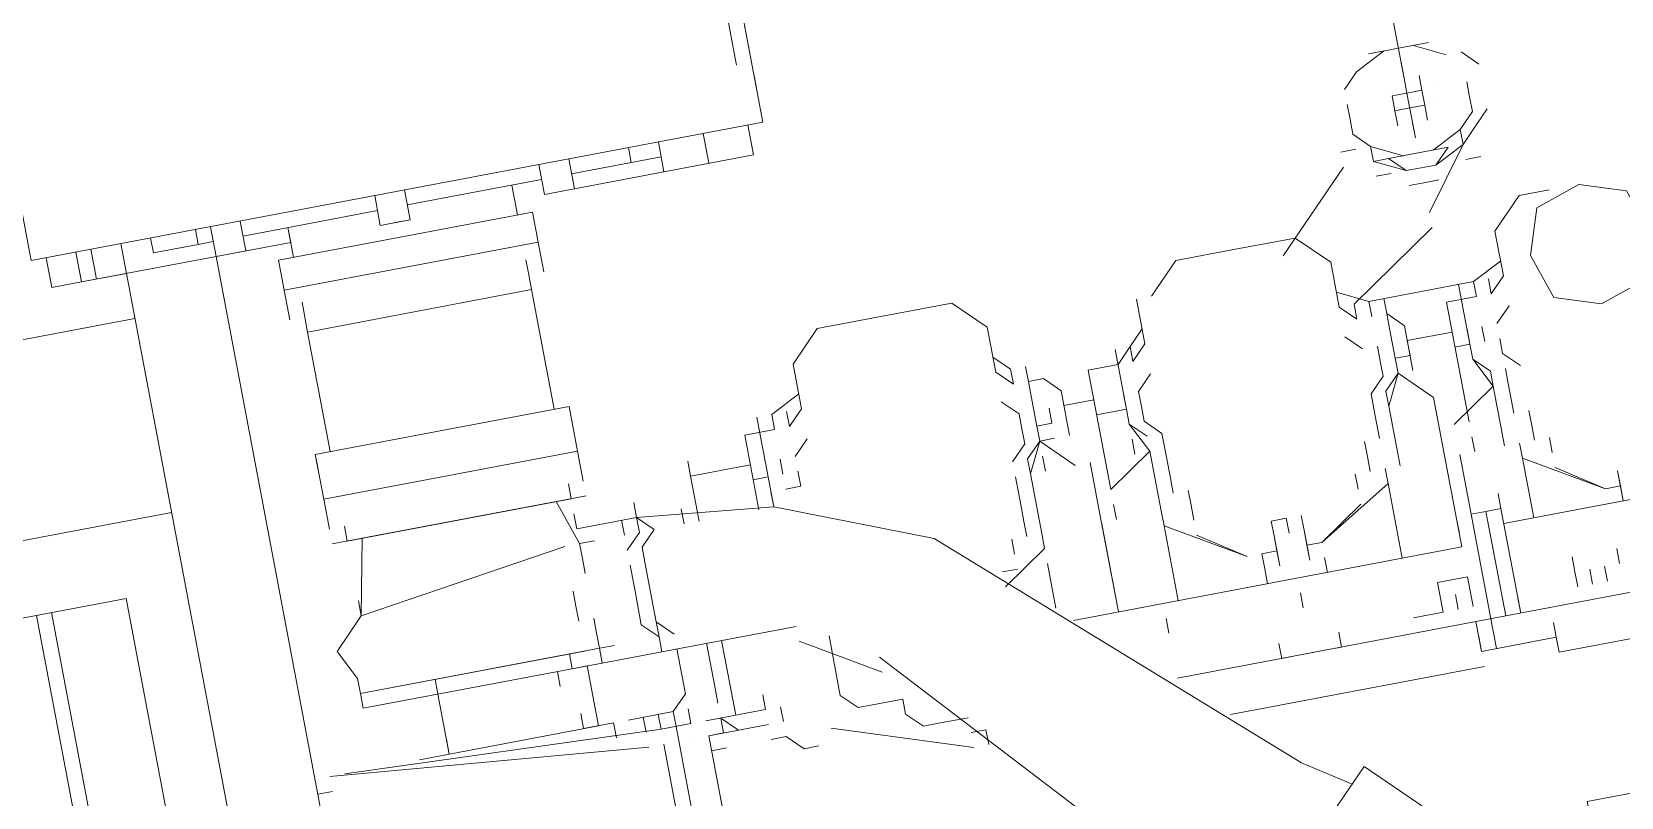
# Model space of a CAD drawing. Extents: x 407440 to 411585, y 6041728 to 6045069.
# Drawn here: x 410366.15 to 410372.16, y 6044269.4 to 6044272.29 of the extents above; entities that cross this region are included whole.
import ezdxf

# ---------------------------------------------------------------- set-up
doc = ezdxf.new("R2010")
doc.units = 0
doc.header["$LTSCALE"] = 5
doc.linetypes.add('foc-TIELINE', pattern=[1.875, 1.25, -0.625])
doc.layers.add('P-PROPOSED-EXISTING-H', color=59, linetype='Continuous')
doc.layers.add('T-TIE', color=201, linetype='foc-TIELINE')

# ---------------------------------------------------------------- blocks, each defined once
blk = doc.blocks.new('P-RIG-877')
at = {"layer": 'T-TIE', "linetype": 'ByBlock', "lineweight": 5}
for points in [[(-2.4798, -21.7445), (-2.4913, -21.7445), (-2.4913, -21.7904), (-2.4913, -22.3071), (-2.4913, -22.8467), (-2.4913, -23.0992)], [(-2.5602, -22.353), (-2.5602, -22.7892), (-2.5602, -22.8352)], [(-2.4569, -22.6056), (-2.4569, -22.8122), (-2.4684, -22.8122), (-2.4798, -22.8122)], [(-2.2273, -23.0763), (-2.2158, -23.0763), (-2.2273, -23.0763), (-2.2617, -23.1107), (-2.3995, -22.9729), (-2.365, -22.9385), (-2.3535, -22.927), (-2.3535, -22.9041), (-2.3421, -22.9041), (-2.3421, -22.8696), (-2.3306, -22.8696), (-2.3306, -22.8122), (-2.3421, -22.8122), (-2.3421, -22.6056), (-2.3535, -22.6056)], [(-2.8013, -22.7548), (-2.8013, -22.7778), (-2.7783, -22.8007), (-2.7439, -22.8007), (-2.7324, -22.8122), (-2.7439, -22.8122)], [(-2.6176, -22.8122), (-2.6061, -22.8122), (-2.5717, -22.7548), (-2.5946, -22.7892)], [(-2.5143, -22.7548), (-2.5258, -22.7548)], [(-2.5143, -22.7663), (-2.5028, -22.7663)], [(-2.5028, -22.7778), (-2.5143, -22.7778)], [(-2.8817, -22.8007), (-2.8702, -22.8007), (-2.8587, -22.8122), (-2.8472, -22.8122), (-2.8587, -22.8007), (-2.8702, -22.7892)], [(-2.6176, -22.7892), (-2.6061, -22.7892)], [(-2.5258, -22.7892), (-2.5143, -22.7892), (-2.5028, -22.7892)], [(-2.8817, -22.8007), (-2.8817, -22.8007)], [(-2.8587, -22.8122), (-2.8702, -22.8007)], [(-2.8587, -22.8007), (-2.8472, -22.8122), (-2.8357, -22.8352), (-2.8357, -22.8467), (-2.8357, -22.8581), (-2.8472, -22.8811), (-2.8472, -22.8696), (-2.8357, -22.8581), (-2.8472, -22.8696), (-2.8472, -22.8467), (-2.8472, -22.8237), (-2.8357, -22.8352), (-2.8472, -22.8237)], [(-2.7439, -22.8237), (-2.7554, -22.8007)], [(-2.7554, -22.8007), (-2.7554, -22.8007)], [(-2.7209, -22.8007), (-2.7095, -22.8122)], [(-2.698, -22.8122), (-2.6865, -22.8122), (-2.675, -22.8007)], [(-2.6406, -22.8007), (-2.6291, -22.8007)], [(-2.8013, -22.8467), (-2.8472, -22.8122), (-2.8587, -22.8122), (-2.8472, -22.8352)], [(-2.8472, -22.8696), (-2.8472, -22.8811), (-2.8357, -22.8581), (-2.8357, -22.8467), (-2.8357, -22.8352), (-2.8472, -22.8122)], [(-2.6406, -22.8122), (-2.6635, -22.8122), (-2.675, -22.8122)], [(-2.6061, -22.8122), (-2.5602, -22.8122)], [(-2.4684, -22.8352), (-2.4684, -22.8122), (-2.4684, -22.8696), (-2.4798, -22.8696), (-2.4684, -22.8696), (-2.4913, -22.8696)], [(-2.8931, -22.8237), (-2.8931, -22.8237)], [(-2.8931, -22.8237), (-2.8931, -22.8237)], [(-2.8931, -22.8237), (-2.8931, -22.8237)], [(-2.8931, -22.8237), (-2.8931, -22.8237)], [(-2.8817, -22.8237), (-2.8817, -22.8237)], [(-2.8817, -22.8237), (-2.8817, -22.8237)], [(-2.8817, -22.8237), (-2.8817, -22.8237)], [(-2.8817, -22.8237), (-2.8817, -22.8237)], [(-2.7439, -22.9041), (-2.7439, -22.8237), (-2.7324, -22.8237), (-2.7324, -22.8467), (-2.6406, -22.8467)], [(-2.7095, -22.8237), (-2.698, -22.8237)], [(-2.675, -22.8237), (-2.6865, -22.8352), (-2.698, -22.8352), (-2.7095, -22.8352)], [(-2.6865, -22.8352), (-2.6635, -22.8237)], [(-2.6406, -22.8581), (-2.6635, -22.8237), (-2.6176, -22.8237)], [(-2.9046, -22.8352), (-2.8931, -22.8352), (-2.8931, -22.8467), (-2.8931, -22.8581), (-2.8817, -22.8581), (-2.8931, -22.8581), (-2.8931, -22.8467), (-2.8931, -22.8352), (-2.8817, -22.8352), (-2.8931, -22.8352), (-2.8817, -22.8352), (-2.8931, -22.8352)], [(-2.8702, -22.8352), (-2.8817, -22.8352)], [(-2.8817, -22.8352), (-2.8817, -22.8352)], [(-2.8817, -22.8467), (-2.8817, -22.8352)], [(-2.8702, -22.8352), (-2.8817, -22.8352)], [(-2.8817, -22.8352), (-2.8817, -22.8352)], [(-2.8817, -22.8467), (-2.8817, -22.8352)], [(-2.7439, -22.8352), (-2.7209, -22.8352), (-2.698, -22.8352), (-2.698, -22.8467)], [(-2.5832, -22.8352), (-2.5717, -22.8352), (-2.5717, -22.8467), (-2.5717, -22.8581), (-2.6176, -22.8581)], [(-2.5717, -22.8352), (-2.4913, -22.8352), (-2.5028, -22.8352)], [(-2.9391, -22.8467), (-2.9505, -22.8467)], [(-2.9391, -22.8467), (-2.9046, -22.8467), (-2.9391, -22.8467)], [(-2.9276, -22.8467), (-2.9276, -22.8696)], [(-2.9046, -22.8467), (-2.8931, -22.8467), (-2.9046, -22.8467), (-2.8931, -22.8467), (-2.9046, -22.8467), (-2.8931, -22.8467), (-2.9046, -22.8467), (-2.8931, -22.8467), (-2.9046, -22.8467), (-2.8931, -22.8467), (-2.9046, -22.8467), (-2.8931, -22.8467), (-2.9046, -22.8467), (-2.8931, -22.8467), (-2.9046, -22.8467), (-2.8931, -22.8467), (-2.9046, -22.8467), (-2.8931, -22.8467), (-2.9046, -22.8467), (-2.8931, -22.8467), (-2.9046, -22.8467), (-2.8931, -22.8467), (-2.9046, -22.8467), (-2.8931, -22.8467), (-2.9046, -22.8467), (-2.8931, -22.8467), (-2.9046, -22.8467), (-2.8931, -22.8467), (-2.9046, -22.8467), (-2.8931, -22.8467), (-2.9046, -22.8467), (-2.8931, -22.8467), (-2.9046, -22.8467), (-2.8931, -22.8467), (-2.9046, -22.8467), (-2.8931, -22.8467), (-2.9046, -22.8467), (-2.8931, -22.8467), (-2.9046, -22.8467), (-2.8931, -22.8467), (-2.9046, -22.8467), (-2.8931, -22.8467), (-2.9046, -22.8467), (-2.8931, -22.8467), (-2.9046, -22.8467), (-2.8931, -22.8467), (-2.9046, -22.8467), (-2.8931, -22.8467), (-2.9046, -22.8467), (-2.8931, -22.8467), (-2.9046, -22.8467), (-2.8931, -22.8467), (-2.9046, -22.8467), (-2.8931, -22.8467), (-2.9046, -22.8467), (-2.8931, -22.8467), (-2.9046, -22.8467), (-2.8931, -22.8467), (-2.9046, -22.8467), (-2.8931, -22.8467), (-2.9046, -22.8467), (-2.8931, -22.8467), (-2.9046, -22.8467), (-2.8931, -22.8467), (-2.9046, -22.8467), (-2.8931, -22.8467), (-2.9046, -22.8467), (-2.8931, -22.8467), (-2.9046, -22.8467), (-2.8931, -22.8467), (-2.9046, -22.8467), (-2.8931, -22.8467), (-2.9046, -22.8467), (-2.8931, -22.8467), (-2.9046, -22.8467), (-2.8931, -22.8467), (-2.9046, -22.8467), (-2.8931, -22.8467), (-2.9046, -22.8467), (-2.8931, -22.8467), (-2.9046, -22.8467), (-2.8931, -22.8467), (-2.9046, -22.8467), (-2.9161, -22.8467), (-2.9046, -22.8467), (-2.9161, -22.8467), (-2.9046, -22.8467), (-2.9161, -22.8467), (-2.9046, -22.8467), (-2.9161, -22.8467), (-2.9046, -22.8467), (-2.9161, -22.8467), (-2.9046, -22.8467), (-2.9161, -22.8467), (-2.9046, -22.8467), (-2.9161, -22.8467), (-2.9046, -22.8467), (-2.9161, -22.8467), (-2.9046, -22.8467), (-2.9161, -22.8467), (-2.9046, -22.8467), (-2.9161, -22.8467), (-2.9046, -22.8467), (-2.9161, -22.8467)], [(-2.8931, -22.8467), (-2.8587, -22.8467), (-2.8931, -22.8467)], [(-2.8931, -22.8467), (-2.8931, -22.8467)], [(-2.8931, -22.8467), (-2.8931, -22.8467)], [(-2.8931, -22.8467), (-2.8931, -22.8467)], [(-2.8931, -22.8467), (-2.8931, -22.8467)], [(-2.8817, -22.8467), (-2.8817, -22.8467)], [(-2.8817, -22.8467), (-2.8817, -22.8467)], [(-2.8817, -22.8467), (-2.8817, -22.8467)], [(-2.8817, -22.8467), (-2.8817, -22.8467)], [(-2.8817, -22.8467), (-2.8817, -22.8467)], [(-2.8817, -22.8467), (-2.8817, -22.8467)], [(-2.8817, -22.8467), (-2.8817, -22.8467)], [(-2.8817, -22.8467), (-2.8817, -22.8467)], [(-2.8587, -22.8467), (-2.8702, -22.8467)], [(-2.7783, -23.0648), (-2.8013, -23.0418), (-2.8013, -22.9959), (-2.8013, -22.95), (-2.7783, -22.927), (-2.7439, -22.927), (-2.7324, -22.9155), (-2.7439, -22.9155), (-2.7898, -22.8467)], [(-2.698, -22.8926), (-2.698, -22.8811), (-2.7095, -22.8811), (-2.7095, -22.8467)], [(-2.6291, -22.8467), (-2.6176, -22.8467)], [(-2.4913, -22.8467), (-2.5717, -22.8467), (-2.4913, -22.8467)], [(-2.9276, -22.8581), (-2.9161, -22.8811), (-2.9046, -22.8926)], [(-2.8931, -22.8581), (-2.8931, -22.8581)], [(-2.8931, -22.8581), (-2.8931, -22.8581)], [(-2.8931, -22.8581), (-2.8931, -22.8581)], [(-2.8931, -22.8581), (-2.8931, -22.8581)], [(-2.8931, -22.8926), (-2.8817, -22.8926), (-2.8702, -22.8926), (-2.8587, -22.8811), (-2.8472, -22.8581)], [(-2.8817, -22.8581), (-2.8817, -22.8581)], [(-2.8817, -22.8581), (-2.8817, -22.8581)], [(-2.8817, -22.8581), (-2.8817, -22.8581)], [(-2.8817, -22.8581), (-2.8817, -22.8581)], [(-2.8702, -22.8581), (-2.8702, -22.8581)], [(-2.8702, -22.8581), (-2.8702, -22.8581)], [(-2.4684, -22.8581), (-2.4913, -22.8581), (-2.5717, -22.8581)], [(-2.4913, -22.8581), (-2.4684, -22.8581), (-2.4913, -22.8581)], [(-2.7324, -22.8926), (-2.7209, -22.8926), (-2.698, -22.8926), (-2.6865, -22.8926), (-2.6635, -22.8696), (-2.5946, -22.8696), (-2.5487, -22.8696), (-2.5487, -23.1681)], [(-2.5602, -22.8696), (-2.5717, -22.8696)], [(-2.5028, -22.8696), (-2.5258, -22.8696), (-2.5258, -22.8926), (-2.5028, -22.8926), (-2.5028, -22.9155)], [(-2.4569, -23.0648), (-2.4569, -22.8696)], [(-2.6865, -22.8811), (-2.7209, -22.8811), (-2.7324, -22.8926), (-2.7439, -22.8926)], [(-2.5028, -22.8811), (-2.5143, -22.8811)], [(-2.8587, -22.8926), (-2.8587, -22.9041)], [(-2.675, -22.9041), (-2.6865, -22.8926), (-2.6635, -22.9041), (-2.6176, -22.9041)], [(-2.8472, -22.9041), (-2.7898, -22.9615)], [(-2.7324, -22.9041), (-2.7439, -22.9041), (-2.7554, -22.927)], [(-2.7095, -22.9041), (-2.698, -22.9041), (-2.6865, -22.9041), (-2.675, -22.9155), (-2.6635, -22.9155), (-2.6406, -22.9155)], [(-2.7095, -22.9155), (-2.7209, -22.927)], [(-2.5946, -22.9385), (-2.5717, -22.9729), (-2.6061, -22.9155), (-2.6176, -22.9155)], [(-2.6061, -22.9155), (-2.5487, -22.9155)], [(-2.7554, -22.927), (-2.7554, -22.927)], [(-2.6291, -22.927), (-2.6406, -22.927), (-2.6291, -22.927), (-2.6176, -22.927)], [(-2.6061, -22.9385), (-2.6176, -22.9385)], [(-2.5602, -22.9729), (-2.5487, -22.9729)], [(-2.5028, -23.0189), (-2.4913, -23.0189), (-2.4913, -23.0074), (-2.4913, -22.9844), (-2.4913, -22.9729), (-2.5028, -22.9729)], [(-2.6865, -23.3748), (-2.675, -23.3748), (-2.6291, -23.26), (-2.411, -23.0189), (-2.388, -22.9844)], [(-2.5832, -22.9844), (-2.5946, -22.9844)], [(-2.5602, -22.9844), (-2.5717, -22.9844)], [(-2.5602, -22.9844), (-2.5717, -22.9844)], [(-2.5602, -22.9844), (-2.5717, -22.9844)], [(-2.5602, -22.9844), (-2.5602, -22.9844)], [(-2.5602, -22.9844), (-2.5602, -22.9844)], [(-2.5602, -22.9844), (-2.5602, -22.9844)], [(-2.5602, -22.9844), (-2.5602, -22.9844)], [(-2.5602, -22.9844), (-2.5602, -22.9844)], [(-2.5602, -22.9844), (-2.5602, -22.9844)], [(-2.5946, -23.0074), (-2.5832, -23.0074), (-2.5946, -23.0074), (-2.5832, -23.0074), (-2.5946, -23.0074), (-2.5946, -22.9959), (-2.5832, -22.9959), (-2.5946, -22.9959), (-2.5832, -22.9959), (-2.5946, -22.9959), (-2.5832, -22.9959), (-2.5946, -22.9959), (-2.5832, -22.9959), (-2.5946, -22.9959)], [(-2.5832, -22.9959), (-2.5832, -22.9959)], [(-2.5832, -22.9959), (-2.5832, -22.9959)], [(-2.5832, -22.9959), (-2.5832, -22.9959)], [(-2.5832, -22.9959), (-2.5832, -22.9959)], [(-2.5258, -22.9959), (-2.5372, -22.9959)], [(-2.5602, -23.0074), (-2.5717, -23.0074)], [(-2.5602, -23.0074), (-2.5602, -23.0074)], [(-2.5602, -23.0074), (-2.5602, -23.0074)], [(-2.5602, -23.0074), (-2.5602, -23.0074)], [(-2.5602, -23.0074), (-2.5602, -23.0074)], [(-2.5602, -23.0074), (-2.5602, -23.0074)], [(-2.5602, -23.0074), (-2.5602, -23.0074)], [(-2.5602, -23.0189), (-2.5717, -23.0189), (-2.5602, -23.0189), (-2.5717, -23.0189), (-2.5602, -23.0189), (-2.5487, -23.0189)], [(-2.6865, -23.1222), (-2.7324, -23.1222), (-2.6406, -23.1222), (-2.6635, -23.0877), (-2.6176, -23.0877), (-2.6061, -23.0877), (-2.5717, -23.0303), (-2.5946, -23.0648)], [(-2.6176, -23.0648), (-2.6291, -23.0648), (-2.6176, -23.0648), (-2.6061, -23.0648)], [(-2.7783, -23.0763), (-2.7439, -23.0763), (-2.7324, -23.0877), (-2.7439, -23.0877)], [(-2.7554, -23.0763), (-2.7439, -23.0877), (-2.7324, -23.0992), (-2.7324, -23.1222)], [(-2.7554, -23.0763), (-2.7554, -23.0763)], [(-2.7209, -23.0763), (-2.7095, -23.0877), (-2.698, -23.0877), (-2.6865, -23.0877), (-2.675, -23.0763), (-2.6635, -23.0763), (-2.6406, -23.0763), (-2.6291, -23.0763)], [(-2.698, -23.1222), (-2.698, -23.0992), (-2.6865, -23.0992), (-2.675, -23.0877)], [(-2.6865, -23.0992), (-2.6635, -23.0877)], [(-2.6061, -23.0877), (-2.5487, -23.0877)], [(-2.2847, -23.0877), (-2.3191, -23.1107), (-2.5487, -23.3174)], [(-2.7439, -23.0992), (-2.7209, -23.0992), (-2.698, -23.0992), (-2.7095, -23.0992)], [(-2.698, -23.0992), (-2.698, -23.0992)], [(-2.5258, -23.0992), (-2.5372, -23.0992)], [(-2.7095, -23.1222), (-2.7095, -23.1452)], [(-2.6291, -23.1222), (-2.6176, -23.1222)], [(-2.6635, -23.1337), (-2.6291, -23.1337), (-2.5487, -23.1337), (-2.6176, -23.1337)], [(-2.6865, -23.1452), (-2.7209, -23.1452), (-2.7324, -23.1566), (-2.7324, -23.1681), (-2.7439, -23.1681)], [(-2.6635, -23.1452), (-2.6865, -23.1681)], [(-2.7324, -23.1681), (-2.7209, -23.1681), (-2.698, -23.1681), (-2.698, -23.1566), (-2.7095, -23.1566)], [(-2.6865, -23.1566), (-2.6865, -23.1681), (-2.698, -23.1681)], [(-2.7554, -23.1911), (-2.7439, -23.1796), (-2.7324, -23.1796), (-2.7439, -23.1911), (-2.7783, -23.1911), (-2.8013, -23.214), (-2.8013, -23.2714), (-2.8013, -23.3174), (-2.7783, -23.3403), (-2.7439, -23.3403), (-2.7324, -23.3518), (-2.7439, -23.3518)], [(-2.675, -23.1911), (-2.6865, -23.1796), (-2.698, -23.1796), (-2.7095, -23.1796), (-2.7209, -23.1911)], [(-2.5832, -23.214), (-2.6061, -23.1796), (-2.6176, -23.1796), (-2.6635, -23.1796)], [(-2.5946, -23.1796), (-2.5602, -23.1796)], [(-2.7554, -23.1911), (-2.7554, -23.1911)], [(-2.6635, -23.1911), (-2.6406, -23.1911), (-2.6291, -23.1911), (-2.6176, -23.1911)], [(-2.6291, -23.1911), (-2.6406, -23.1911)], [(-2.6061, -23.2026), (-2.6176, -23.2026)], [(-2.5946, -23.2026), (-2.5946, -23.214)], [(-2.4684, -23.2485), (-2.4798, -23.2485), (-2.4798, -23.26)], [(-2.5717, -23.3518), (-2.5258, -23.3518), (-2.5143, -23.3403), (-2.5143, -23.3059), (-2.5028, -23.3059), (-2.4913, -23.2944), (-2.4913, -23.2829), (-2.4913, -23.26)], [(-2.5028, -23.3633), (-2.4684, -23.26)], [(-2.5028, -23.3059), (-2.5143, -23.3059)], [(-2.5372, -23.3174), (-2.5717, -23.3748)], [(-3.1916, -23.8914), (-2.962, -23.8914), (-2.962, -23.3288), (-2.985, -23.3288), (-3.2031, -23.3288), (-3.2146, -23.3288), (-3.2146, -23.3518), (-3.1916, -23.3518), (-3.1916, -23.9029), (-3.295, -23.9029), (-3.295, -24.1899), (-2.9046, -24.1899), (-2.9046, -23.8225)], [(-3.2261, -23.8799), (-3.2261, -23.3288), (-3.2146, -23.3288), (-3.2031, -23.3288), (-3.2146, -23.3288), (-3.2031, -23.3288), (-3.1916, -23.3288), (-3.008, -23.3288)], [(-2.9965, -23.3288), (-2.9965, -23.3288)], [(-2.9965, -23.3288), (-2.9965, -23.3288)], [(-2.9965, -23.3288), (-2.9965, -23.3288)], [(-2.9965, -23.3288), (-2.9965, -23.3288)], [(-2.9965, -23.3288), (-2.985, -23.3288)], [(-2.9965, -23.3288), (-2.9965, -23.3288)], [(-2.9965, -23.3288), (-2.9965, -23.3288)], [(-2.985, -23.3288), (-2.9965, -23.3288)], [(-3.008, -23.3403), (-3.1916, -23.3403)], [(-2.962, -23.3403), (-2.9391, -23.3403), (-2.9391, -23.5011), (-2.962, -23.5011)], [(-2.675, -23.3862), (-2.7324, -23.3862), (-2.7324, -23.3633), (-2.7439, -23.3633), (-2.7554, -23.3403)], [(-2.7554, -23.3403), (-2.7554, -23.3403)], [(-2.7209, -23.3403), (-2.7095, -23.3518)], [(-2.698, -23.3518), (-2.6865, -23.3518), (-2.6865, -23.3633)], [(-2.7095, -23.3633), (-2.698, -23.3633)], [(-2.962, -23.3748), (-2.9391, -23.3748), (-2.962, -23.3748)], [(-2.7439, -23.3748), (-2.7209, -23.3748), (-2.698, -23.3748), (-2.675, -23.3748), (-2.6865, -23.4781), (-2.6865, -23.524), (-2.698, -23.524), (-2.6865, -23.524)], [(-2.698, -23.3862), (-2.698, -23.3748)], [(-2.5832, -23.3748), (-2.5832, -23.4781), (-2.5832, -23.524), (-2.5946, -23.524), (-2.5946, -23.7077), (-2.5946, -23.5355)], [(-2.4913, -23.3748), (-2.4913, -23.3748)], [(-2.4913, -23.3748), (-2.4913, -23.3748)], [(-2.7095, -23.3862), (-2.7095, -23.4322), (-2.675, -23.4322)], [(-2.5143, -23.4551), (-2.411, -23.4551), (-2.411, -23.4092), (-2.411, -23.3977)], [(-2.5028, -23.3977), (-2.5028, -23.3977)], [(-2.5028, -23.3977), (-2.5028, -23.3977)], [(-2.9505, -23.4092), (-2.9505, -23.4781), (-2.9505, -23.4322), (-2.962, -23.4322)], [(-2.962, -23.4092), (-2.9391, -23.4092)], [(-2.5258, -23.4551), (-2.5258, -23.4092), (-2.5372, -23.4092)], [(-2.5143, -23.4322), (-2.5258, -23.4437), (-2.5143, -23.4437), (-2.5143, -23.4551), (-2.5143, -23.4092)], [(-2.5028, -23.4092), (-2.5028, -23.4092)], [(-2.5028, -23.4092), (-2.5028, -23.4092)], [(-2.7095, -23.4322), (-2.7209, -23.4322)], [(-2.675, -23.4322), (-2.7095, -23.4322), (-2.675, -23.4322)], [(-2.5258, -23.4322), (-2.5832, -23.4322)], [(-2.5258, -23.4322), (-2.5832, -23.4322), (-2.5258, -23.4322)], [(-2.675, -23.4437), (-2.6865, -23.4437)], [(-2.5832, -23.4437), (-2.5487, -23.4437), (-2.5372, -23.4437)], [(-2.5028, -23.4437), (-2.5028, -23.4551)], [(-2.5372, -23.5125), (-2.5372, -23.4781), (-2.5487, -23.4666), (-2.5832, -23.4666)], [(-2.5372, -23.7307), (-2.5258, -23.4896), (-2.5258, -23.4666), (-2.5372, -23.4666), (-2.5258, -23.4666), (-2.5372, -23.4666), (-2.5258, -23.4666), (-2.5372, -23.4666), (-2.5258, -23.4666)], [(-2.5258, -23.4666), (-2.5258, -23.4666)], [(-2.5258, -23.4666), (-2.5258, -23.4666)], [(-2.5143, -23.4666), (-2.5143, -23.4666)], [(-2.5143, -23.4666), (-2.5143, -23.4666)], [(-2.962, -23.4781), (-2.9391, -23.4781)], [(-2.6635, -23.4781), (-2.652, -23.4781)], [(-2.6635, -23.4781), (-2.652, -23.4781)], [(-2.652, -23.4781), (-2.6291, -23.4781)], [(-2.652, -23.4781), (-2.6291, -23.4781)], [(-2.6061, -23.4896), (-2.5946, -23.4781)], [(-2.6061, -23.4896), (-2.5946, -23.4781)], [(-2.5946, -23.4781), (-2.5832, -23.4781)], [(-2.5832, -23.4781), (-2.5946, -23.4781)], [(-2.5258, -23.4781), (-2.5372, -23.4781), (-2.5258, -23.4781), (-2.5372, -23.4781), (-2.5258, -23.4781), (-2.5372, -23.4781), (-2.5258, -23.4781), (-2.411, -23.4781), (-2.3995, -23.4781), (-2.411, -23.4781), (-2.3995, -23.4781), (-2.388, -23.4781), (-2.3995, -23.4781), (-2.411, -23.4781)], [(-2.5258, -23.4781), (-2.5258, -23.4781)], [(-2.5258, -23.4781), (-2.5258, -23.4781)], [(-2.5143, -23.4781), (-2.5143, -23.4781)], [(-2.5143, -23.4781), (-2.5143, -23.4781)], [(-2.6291, -23.4896), (-2.6061, -23.4896)], [(-2.6291, -23.4896), (-2.6061, -23.4896)], [(-2.6176, -23.4896), (-2.6061, -23.4896)], [(-2.6176, -23.4896), (-2.6061, -23.4896)], [(-2.5143, -23.4896), (-2.411, -23.4896), (-2.3995, -23.4896), (-2.411, -23.4896)], [(-2.5143, -23.4896), (-2.5143, -23.4896)], [(-2.5143, -23.4896), (-2.5143, -23.4896)], [(-2.9505, -23.5011), (-2.9505, -23.6044), (-2.9505, -23.5011)], [(-2.5372, -23.7422), (-2.5143, -23.5011)], [(-2.5258, -23.5011), (-2.5372, -23.5011)], [(-2.5258, -23.5011), (-2.5258, -23.5011)], [(-2.5258, -23.5011), (-2.5258, -23.5011)], [(-2.9276, -23.5125), (-2.9276, -23.7077), (-2.9276, -23.5125)], [(-2.9276, -23.5125), (-2.9046, -23.5125), (-2.9046, -23.7077), (-2.9276, -23.7077)], [(-2.9046, -23.5125), (-2.8817, -23.5125)], [(-2.7783, -23.7077), (-2.7783, -23.6159), (-2.7783, -23.5125), (-2.7439, -23.5125), (-2.7439, -23.7077), (-2.7783, -23.7077), (-2.7669, -23.7077)], [(-2.7209, -23.5125), (-2.7439, -23.5125)], [(-2.7095, -23.7077), (-2.7095, -23.5125)], [(-2.5946, -23.524), (-2.5946, -23.5125), (-2.5946, -23.524), (-2.6061, -23.524), (-2.6176, -23.524), (-2.6061, -23.524), (-2.5946, -23.524), (-2.5832, -23.524), (-2.5832, -23.7077), (-2.5946, -23.7077), (-2.6061, -23.7077), (-2.6291, -23.7192), (-2.652, -23.6962), (-2.7095, -23.6847)], [(-2.7095, -23.5355), (-2.675, -23.524), (-2.675, -23.5125), (-2.675, -23.524), (-2.6635, -23.524), (-2.652, -23.524), (-2.6635, -23.524), (-2.675, -23.524)], [(-2.5258, -23.5125), (-2.5258, -23.5125)], [(-2.9505, -23.524), (-2.9276, -23.524)], [(-2.7783, -23.524), (-2.8702, -23.524), (-2.8702, -23.6962), (-2.8817, -23.6962), (-2.8931, -23.6962)], [(-2.8702, -23.524), (-2.8817, -23.524), (-2.8931, -23.524)], [(-2.7209, -23.6962), (-2.7095, -23.6962), (-2.7095, -23.524), (-2.7209, -23.524)], [(-2.5372, -23.6733), (-2.5372, -23.5355), (-2.5372, -23.547), (-2.5372, -23.524), (-2.5258, -23.524)], [(-2.675, -23.5355), (-2.652, -23.6962), (-2.6635, -23.6962)], [(-2.5372, -23.5355), (-2.5832, -23.5355), (-2.5832, -23.547), (-2.5946, -23.547)], [(-2.5717, -23.5585), (-2.5832, -23.5585)], [(-2.5372, -23.547), (-2.5487, -23.547)], [(-2.9391, -23.6044), (-2.962, -23.6044)], [(-2.9391, -23.6159), (-2.9391, -23.6044), (-2.9391, -23.6273), (-2.962, -23.6273)], [(-2.9505, -23.6273), (-2.9505, -23.7307), (-2.9505, -23.6273)], [(-2.5487, -23.6503), (-2.5372, -23.6503), (-2.5832, -23.6503), (-2.5946, -23.6503)], [(-2.9391, -23.6962), (-2.9505, -23.6962), (-2.9276, -23.6962)], [(-2.9391, -23.7536), (-2.9391, -23.6962), (-2.9391, -23.857), (-2.9391, -23.8225)], [(-2.8702, -23.6962), (-2.7783, -23.6962)], [(-2.9046, -23.7077), (-2.8817, -23.7077)], [(-2.7439, -23.7077), (-2.7209, -23.7077)], [(-2.962, -23.7307), (-2.9391, -23.7307)], [(-2.5258, -23.7422), (-2.5258, -23.7536)], [(-1.481, -23.7536), (-1.481, -23.7651), (-1.4695, -23.7651), (-1.4695, -23.7536), (-1.4925, -23.7536), (-2.9391, -23.7536), (-2.962, -23.7536)], [(-2.9505, -23.7536), (-2.9505, -23.7651), (-2.9505, -23.7536)], [(-2.962, -23.7996), (-2.9505, -23.7996), (-2.9505, -23.7651), (-2.962, -23.7651)], [(-1.4695, -23.8225), (-1.4925, -23.8225), (-2.9391, -23.8225), (-2.962, -23.8225)], [(-2.7554, -23.8225), (-2.7554, -24.1669)], [(-2.962, -23.8455), (-2.9391, -23.8455)], [(-2.962, -23.857), (-2.9391, -23.857), (-2.9391, -23.8799), (-2.962, -23.8799)], [(-1.7221, -24.5573), (-1.7221, -23.8684), (-2.698, -23.8684), (-2.698, -26.0268), (-1.7221, -26.0268), (-1.7221, -25.6365)], [(-1.7221, -23.9258), (-2.698, -23.9258)], [(-1.7221, -23.9373), (-2.698, -23.9373)]]:
    blk.add_lwpolyline(points, dxfattribs=at)
for points in [[(-2.7554, -22.6859), (-2.7898, -22.6974), (-2.8013, -22.7318), (-2.7898, -22.7663), (-2.7554, -22.7778), (-2.7209, -22.7663), (-2.7095, -22.7318), (-2.7209, -22.6974)], [(-2.5717, -22.7433), (-2.5717, -22.7548), (-2.5717, -22.7433), (-2.5832, -22.7433), (-2.5602, -22.7433), (-2.5717, -22.7433), (-2.5602, -22.7433), (-2.5717, -22.7433), (-2.5602, -22.7433)], [(-2.9161, -22.8007), (-2.9046, -22.7892)], [(-2.8931, -22.8007), (-2.8817, -22.8007)], [(-2.8817, -22.8007), (-2.8702, -22.8007)], [(-2.8357, -22.8007), (-2.8357, -22.8122)], [(-2.6291, -22.8007), (-2.6176, -22.8007)], [(-2.9276, -22.8352), (-2.9161, -22.8122)], [(-2.9276, -22.8467), (-2.9276, -22.8237)], [(-2.675, -22.8237), (-2.6635, -22.8237)], [(-2.8817, -22.8352), (-2.8817, -22.8467)], [(-2.8243, -22.8467), (-2.8243, -22.8581), (-2.8243, -22.8467), (-2.8243, -22.8352)], [(-2.8817, -22.8467), (-2.8817, -22.8581), (-2.8931, -22.8581), (-2.8817, -22.8581)], [(-2.8702, -22.8581), (-2.8817, -22.8581), (-2.8817, -22.8467), (-2.8817, -22.8581)], [(-2.8357, -22.8696), (-2.8357, -22.8811)], [(-2.8702, -22.8926), (-2.8817, -22.8926), (-2.8702, -22.8926), (-2.8587, -22.8811)], [(-2.8472, -22.8811), (-2.8587, -22.8811)], [(-2.6635, -22.9041), (-2.675, -22.9041)], [(-2.5717, -22.9844), (-2.5717, -22.9729), (-2.5717, -22.9844), (-2.5832, -22.9844), (-2.5602, -22.9844)], [(-2.5946, -22.9844), (-2.5832, -22.9844)], [(-2.5717, -22.9844), (-2.5602, -22.9844)], [(-2.5717, -23.0074), (-2.5717, -23.0189), (-2.5717, -23.0074), (-2.5832, -23.0074), (-2.5602, -23.0074)], [(-2.675, -23.0992), (-2.6635, -23.0992)], [(-2.6865, -23.1681), (-2.675, -23.1796), (-2.6635, -23.1796)], [(-2.6635, -23.1681), (-2.675, -23.1681)], [(-2.985, -23.3288), (-2.9965, -23.3288)], [(-2.9965, -23.3288), (-2.985, -23.3288)], [(-2.5028, -23.4092), (-2.5028, -23.3977), (-2.4913, -23.3862), (-2.4913, -23.3748), (-2.4913, -23.3862), (-2.5028, -23.3977)], [(-2.5258, -23.3977), (-2.5143, -23.3977)], [(-2.6865, -23.4781), (-2.675, -23.4666), (-2.6635, -23.4781), (-2.675, -23.4666), (-2.6865, -23.4781), (-2.698, -23.4781)], [(-2.6061, -23.4781), (-2.5946, -23.4781), (-2.6061, -23.4781), (-2.5946, -23.4781), (-2.5832, -23.4781), (-2.5946, -23.4781), (-2.6061, -23.4781), (-2.6291, -23.4781), (-2.6061, -23.4781), (-2.5946, -23.4666)], [(-2.6635, -23.4896), (-2.675, -23.4781), (-2.6865, -23.4781), (-2.675, -23.4781)], [(-2.652, -23.4781), (-2.6635, -23.4781)], [(-2.675, -23.4896), (-2.6865, -23.4896)], [(-2.6291, -23.4896), (-2.652, -23.4896)], [(-2.6061, -23.4896), (-2.6176, -23.4896)], [(-2.5372, -23.4896), (-2.5258, -23.4896)], [(-2.5372, -23.4896), (-2.5258, -23.4896)], [(-2.5372, -23.5011), (-2.5258, -23.5011)], [(-2.6176, -23.5355), (-2.6291, -23.5355), (-2.6406, -23.5355), (-2.6291, -23.5355)]]:
    blk.add_lwpolyline(points, close=True, dxfattribs=at)

msp = doc.modelspace()

# ---------------------------------------------------------------- hatches: boundary and pattern name
at = {"layer": 'P-PROPOSED-EXISTING-H'}
h = msp.add_hatch(dxfattribs=at)
h.set_pattern_fill('ANSI31', color=256, scale=3.498392, style=0)
h.set_pattern_definition([(45, (-102.852, 2739.382), (-7.854113246, 7.854113246), [])])
edge = h.paths.add_edge_path()
edge.add_line((410849.5655, 6043843.7666), (410381.5806, 6043755.2579))
edge.add_line((410381.5806, 6043755.2579), (409934.7116, 6043670.7427))
edge.add_line((409934.7116, 6043670.7427), (409814.1057, 6044308.4396))
edge.add_line((409814.1057, 6044308.4396), (410263.9451, 6044377.3752))
edge.add_line((410263.9451, 6044377.3752), (410794.8504, 6044458.7336))
edge.add_line((410794.8504, 6044458.7336), (411169.2731, 6044565.4105))
edge.add_line((411169.2731, 6044565.4105), (411290.0016, 6043927.0651))
edge.add_line((411290.0016, 6043927.0651), (411039.0674, 6043879.6066))
edge.add_arc((410922.4027, 6043977.5543), 152.33, 241.435078, 319.984322, ccw=False)

# ---------------------------------------------------------------- block references
at = {"layer": 'T-TIE', "linetype": 'ByBlock', "xscale": 4.999999999955019, "yscale": 4.999999999955019, "zscale": 4.999999999955019, "rotation": 280.7096999997605}
msp.add_blockref('P-RIG-877', (410486.2804, 6044279.077), dxfattribs=at)

doc.saveas('drawing.dxf')
